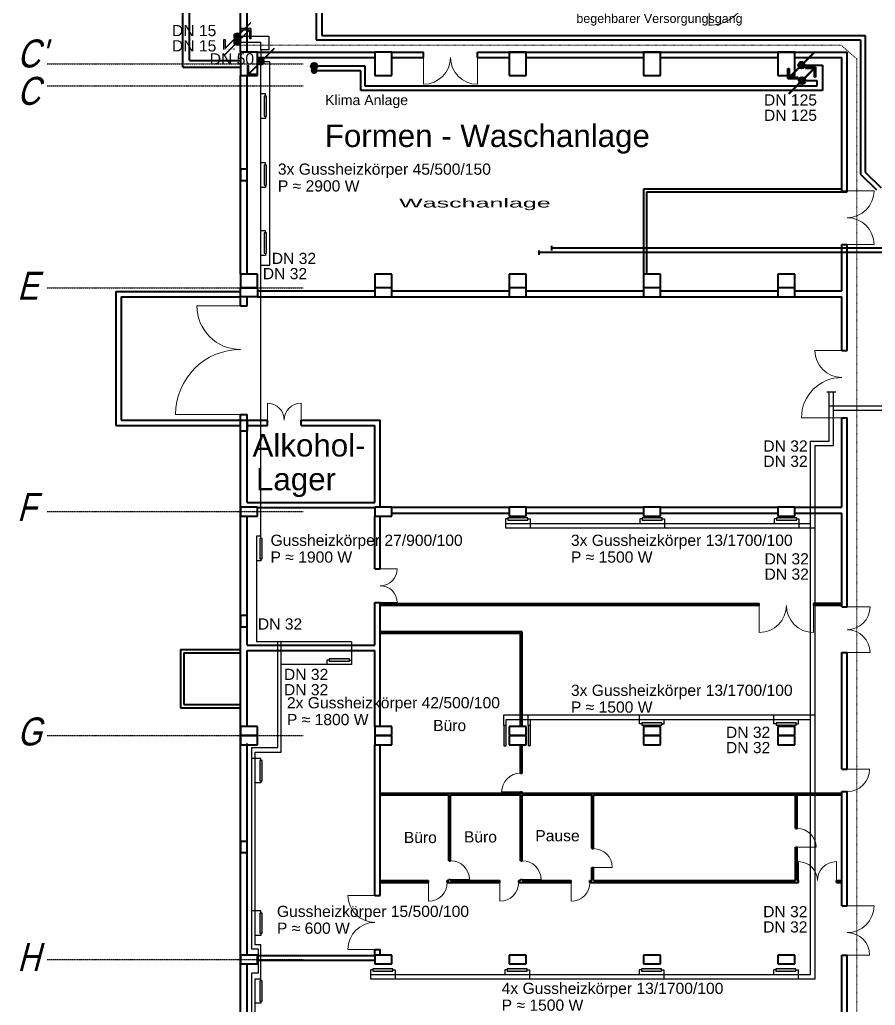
# Model space of a CAD drawing. Header units: millimetres. Extents: x 10546 to 220412, y -33380 to 110888.
# Drawn here: x 10655 to 48862, y 37732 to 81744 of the extents above; entities that cross this region are included whole.
import ezdxf
from ezdxf.enums import TextEntityAlignment as Align

# ---------------------------------------------------------------- set-up
doc = ezdxf.new("R2010")
doc.units = ezdxf.units.MM
doc.linetypes.add('ACAD_ISO03W100', pattern=[30, 12, -18])
doc.linetypes.add('ACAD_ISO10W100', pattern=[18, 12, -3, 0, -3])
for name, color, linetype, lineweight in [('A03_Türen', 253, 'Continuous', 20), ('A07_Achslinien', 253, 'ACAD_ISO10W100', 25), ('A0_Grundriß', 7, 'Continuous', 40), ('A0_Grundriß_Versorgungskanal', 253, 'Continuous', 20), ('Heiz Wasser +50 -Heizkörper Rücklauff', 241, 'Continuous', 30), ('Heiz Wasser +60 -Heizkörper Vorlauf', 6, 'Continuous', 30), ('Heiz Wasser +70 Klima R (luftung)', 242, 'Continuous', 40), ('Heiz Wasser +70 Prozess R', 242, 'Continuous', 40), ('Heiz Wasser +90 Klima V (luftung)', 22, 'Continuous', 40), ('Heiz Wasser +90 Prozess V', 41, 'Continuous', 40)]:
    doc.layers.add(name, color=color, linetype=linetype, lineweight=lineweight)
doc.layers.add('A06_Text', color=7, linetype='Continuous')
doc.layers.add('A06_Text  -Belegung', color=253, linetype='Continuous')
doc.styles.get("Standard").update_dxf_attribs({"font": 'arial.ttf'})

msp = doc.modelspace()

# ---------------------------------------------------------------- hatches: boundary and pattern name
at = {"layer": 'Heiz Wasser +50 -Heizkörper Rücklauff'}
h = msp.add_hatch(color=256, dxfattribs=at)
h.dxf.hatch_style = 1
h.paths.add_polyline_path([(20274, 80635, -0.023583), (20264, 80645), (19769, 80150), (19779, 80140)])
h.paths.add_polyline_path([(20926, 81297), (20926, 80897), (20976, 80897), (20976, 81347), (20526, 81347), (20526, 81297)])
h.paths.add_polyline_path([(20916, 81297), (20476, 80857, -0.023583), (20486, 80847), (20926, 81287), (20926, 81297)])
h = msp.add_hatch(color=256, dxfattribs=at)
h.dxf.hatch_style = 1
h.paths.add_polyline_path([(20525, 80746, 0.198912), (20481, 80852), (20269, 80640, 0.668179)])
h.paths.add_polyline_path([(20481, 80852, 0.668179), (20225, 80746, 0.198912), (20269, 80640)])
at = {"layer": 'Heiz Wasser +60 -Heizkörper Vorlauf'}
h = msp.add_hatch(color=256, dxfattribs=at)
h.dxf.hatch_style = 1
h.paths.add_polyline_path([(20476, 81120, -0.023583), (20486, 81110), (20981, 81605), (20971, 81615)])
h.paths.add_polyline_path([(19824, 80458), (19824, 80858), (19774, 80858), (19774, 80408), (20224, 80408), (20224, 80458)])
h.paths.add_polyline_path([(19834, 80458), (20274, 80898, -0.023583), (20264, 80908), (19824, 80468), (19824, 80458)])
h = msp.add_hatch(color=256, dxfattribs=at)
h.dxf.hatch_style = 1
h.paths.add_polyline_path([(20225, 81009, 0.198912), (20269, 80903), (20481, 81115, 0.668179)])
h.paths.add_polyline_path([(20269, 80903, 0.668179), (20525, 81009, 0.198912), (20481, 81115)])
h = msp.add_hatch(color=256, dxfattribs=at)
h.dxf.hatch_style = 1
h.paths.add_polyline_path([(21527, 79977, -0.023583), (21537, 79967), (22032, 80462), (22022, 80472)])
h.paths.add_polyline_path([(20875, 79315), (20875, 79715), (20825, 79715), (20825, 79265), (21275, 79265), (21275, 79315)])
h.paths.add_polyline_path([(20885, 79315), (21325, 79755, -0.023583), (21315, 79765), (20875, 79325), (20875, 79315)])
h = msp.add_hatch(color=256, dxfattribs=at)
h.dxf.hatch_style = 1
h.paths.add_polyline_path([(21276, 79866, 0.198912), (21320, 79760), (21532, 79972, 0.668179)])
h.paths.add_polyline_path([(21320, 79760, 0.668179), (21576, 79866, 0.198912), (21532, 79972)])
h = msp.add_hatch(color=256, dxfattribs=at)
h.dxf.hatch_style = 1
h.paths.add_polyline_path([(21573, 77430), (21683, 77430), (21683, 78330), (21573, 78330)])
h = msp.add_hatch(color=256, dxfattribs=at)
h.dxf.hatch_style = 1
h.paths.add_polyline_path([(21573, 74354), (21683, 74354), (21683, 75254), (21573, 75254)])
h = msp.add_hatch(color=256, dxfattribs=at)
h.dxf.hatch_style = 1
h.paths.add_polyline_path([(21573, 71320), (21683, 71320), (21683, 72220), (21573, 72220)])
h = msp.add_hatch(color=256, dxfattribs=at)
h.dxf.hatch_style = 1
h.paths.add_polyline_path([(33352, 59393), (33352, 59503), (32452, 59503), (32452, 59393)])
h = msp.add_hatch(color=256, dxfattribs=at)
h.dxf.hatch_style = 1
h.paths.add_polyline_path([(39352, 59393), (39352, 59503), (38452, 59503), (38452, 59393)])
h = msp.add_hatch(color=256, dxfattribs=at)
h.dxf.hatch_style = 1
h.paths.add_polyline_path([(45352, 59393), (45352, 59503), (44452, 59503), (44452, 59393)])
h = msp.add_hatch(color=256, dxfattribs=at)
h.dxf.hatch_style = 1
h.paths.add_polyline_path([(21371, 57675), (21481, 57675), (21481, 58575), (21371, 58575)])
h = msp.add_hatch(color=256, dxfattribs=at)
h.dxf.hatch_style = 1
h.paths.add_polyline_path([(25377, 53092), (25377, 53202), (24477, 53202), (24477, 53092)])
h = msp.add_hatch(color=256, dxfattribs=at)
h.dxf.hatch_style = 1
h.paths.add_polyline_path([(32271, 49319), (32381, 49319), (32381, 50219), (32271, 50219)])
h = msp.add_hatch(color=256, dxfattribs=at)
h.dxf.hatch_style = 1
h.paths.add_polyline_path([(33465, 50232), (33355, 50232), (33355, 49332), (33465, 49332)])
h = msp.add_hatch(color=256, dxfattribs=at)
h.dxf.hatch_style = 1
h.paths.add_polyline_path([(38434, 50348), (38434, 50238), (39334, 50238), (39334, 50348)])
h = msp.add_hatch(color=256, dxfattribs=at)
h.dxf.hatch_style = 1
h.paths.add_polyline_path([(44434, 50348), (44434, 50238), (45334, 50238), (45334, 50348)])
h = msp.add_hatch(color=256, dxfattribs=at)
h.dxf.hatch_style = 1
h.paths.add_polyline_path([(21371, 47759), (21481, 47759), (21481, 48659), (21371, 48659)])
h = msp.add_hatch(color=256, dxfattribs=at)
h.dxf.hatch_style = 1
h.paths.add_polyline_path([(21371, 40949), (21481, 40949), (21481, 41849), (21371, 41849)])
h = msp.add_hatch(color=256, dxfattribs=at)
h.dxf.hatch_style = 1
h.paths.add_polyline_path([(27319, 39256), (27319, 39366), (26419, 39366), (26419, 39256)])
h = msp.add_hatch(color=256, dxfattribs=at)
h.dxf.hatch_style = 1
h.paths.add_polyline_path([(33319, 39256), (33319, 39366), (32419, 39366), (32419, 39256)])
h = msp.add_hatch(color=256, dxfattribs=at)
h.dxf.hatch_style = 1
h.paths.add_polyline_path([(39319, 39256), (39319, 39366), (38419, 39366), (38419, 39256)])
h = msp.add_hatch(color=256, dxfattribs=at)
h.dxf.hatch_style = 1
h.paths.add_polyline_path([(45319, 39256), (45319, 39366), (44419, 39366), (44419, 39256)])
h = msp.add_hatch(color=256, dxfattribs=at)
h.dxf.hatch_style = 1
h.paths.add_polyline_path([(21371, 37919), (21481, 37919), (21481, 38819), (21371, 38819)])
at = {"layer": 'Heiz Wasser +70 Prozess R'}
h = msp.add_hatch(color=256, dxfattribs=at)
h.dxf.hatch_style = 1
h.paths.add_polyline_path([(45666, 79829, -0.023583), (45676, 79819), (46171, 80314), (46161, 80324)])
h.paths.add_polyline_path([(45014, 79167), (45014, 79567), (44964, 79567), (44964, 79117), (45414, 79117), (45414, 79167)])
h.paths.add_polyline_path([(45024, 79167), (45464, 79607, -0.023583), (45454, 79617), (45014, 79177), (45014, 79167)])
h = msp.add_hatch(color=256, dxfattribs=at)
h.dxf.hatch_style = 1
h.paths.add_polyline_path([(45415, 79718, 0.198912), (45459, 79612), (45671, 79824, 0.668179)])
h.paths.add_polyline_path([(45459, 79612, 0.668179), (45715, 79718, 0.198912), (45671, 79824)])
h = msp.add_hatch(color=256, dxfattribs=at)
h.dxf.hatch_style = 1
h.paths.add_polyline_path([(23651, 79472, 0.198912), (23695, 79366), (23907, 79578, 0.668179)])
h.paths.add_polyline_path([(23695, 79366, 0.668179), (23951, 79472, 0.198912), (23907, 79578)])
at = {"layer": 'Heiz Wasser +90 Prozess V'}
h = msp.add_hatch(color=256, dxfattribs=at)
h.dxf.hatch_style = 1
h.paths.add_polyline_path([(23652, 79665, 0.198912), (23695, 79559), (23908, 79771, 0.668179)])
h.paths.add_polyline_path([(23695, 79559, 0.668179), (23952, 79665, 0.198912), (23908, 79771)])
h = msp.add_hatch(color=256, dxfattribs=at)
h.dxf.hatch_style = 1
h.paths.add_polyline_path([(45494, 78912, -0.023583), (45484, 78922), (44989, 78427), (44999, 78417)])
h.paths.add_polyline_path([(46146, 79574), (46146, 79174), (46196, 79174), (46196, 79624), (45746, 79624), (45746, 79574)])
h.paths.add_polyline_path([(46136, 79574), (45696, 79134, -0.023583), (45706, 79124), (46146, 79564), (46146, 79574)])
h = msp.add_hatch(color=256, dxfattribs=at)
h.dxf.hatch_style = 1
h.paths.add_polyline_path([(45745, 79023, 0.198912), (45701, 79129), (45489, 78917, 0.668179)])
h.paths.add_polyline_path([(45701, 79129, 0.668179), (45445, 79023, 0.198912), (45489, 78917)])

# ---------------------------------------------------------------- linework, layer by layer
at = {"layer": 'A03_Türen'}
for p, q in [((41442, 83302), (41442, 81502)), ((28692, 80062), (28692, 78862)), ((31092, 80062), (31092, 78862)), ((47367, 74102), (48807, 74102)), ((47367, 71702), (48807, 71702)), ((18567, 68967), (20817, 68967)), ((47367, 66967), (46167, 66967)), ((21717, 63867), (21717, 64617)), ((23217, 63867), (23217, 64617)), ((17617, 64117), (20817, 64117)), ((47366, 63966), (45566, 63967)), ((26757, 57217), (27507, 57217)), ((26757, 55717), (27507, 55717)), ((43682, 55667), (43682, 54377)), ((46102, 55667), (46102, 54377)), ((47367, 55522), (48627, 55522)), ((47367, 53482), (48627, 53482)), ((47607, 48277), (48607, 48277)), ((33097, 47257), (32177, 47257)), ((45297, 44787), (46217, 44787)), ((45427, 43217), (45427, 44147)), ((47127, 43217), (47127, 44147)), ((36197, 43887), (37117, 43887)), ((28907, 42377), (28907, 43297)), ((29817, 43347), (30737, 43347)), ((32097, 42377), (32097, 43297)), ((33017, 43347), (33937, 43347)), ((35277, 42377), (35277, 43297)), ((25312, 42637), (26757, 42637)), ((47607, 42177), (48807, 42177)), ((25312, 40227), (26757, 40227)), ((47607, 39977), (48607, 39977))]:
    msp.add_line(p, q, dxfattribs=at)
for centre, radius, start, end in [((41442, 83302), 1800, 270, 335.924), ((28692, 80062), 1200, 270, 0), ((31092, 80062), 1200, 180, 270), ((47607, 74102), 1200, 270, 0), ((47607, 71702), 1200, 0, 90), ((20517, 68967), 1950, 180, 270), ((20517, 64117), 2900, 90, 180), ((47367, 66967), 1200, 180, 270), ((47367, 63967), 1800, 90.0127, 180), ((21717, 63867), 750, 0, 90), ((23217, 63867), 750, 90, 180), ((26757, 57217), 750, 270, 0), ((26757, 55717), 750, 0, 90), ((43682, 55587), 1210, 270, 0), ((46102, 55587), 1210, 180, 270), ((47607, 55522), 1020, 270, 0), ((47607, 53482), 1020, 0, 90), ((33022, 47254), 846, 90.379, 179.843), ((47607, 48277), 1000, 270, 0), ((45377, 44787), 840, 0, 90), ((36277, 43887), 840, 0, 90), ((29897, 43347), 840, 0, 90), ((33097, 43347), 840, 0, 90), ((45427, 43297), 850, 0, 90), ((47127, 43297), 850, 90, 180), ((28907, 43217), 840, 270, 0), ((32097, 43217), 840, 270, 0), ((35277, 43217), 840, 270, 0), ((26517, 42637), 1205, 180, 270), ((47607, 42177), 1200, 270, 0), ((26517, 40227), 1205, 90, 180), ((47607, 39977), 1000, 0, 90)]:
    msp.add_arc(centre, radius, start, end, dxfattribs=at)
at = {"layer": 'A07_Achslinien'}
for p, q in [((11878, 79777), (23317, 79777)), ((11878, 78797), (23317, 78797)), ((11878, 69777), (23317, 69777)), ((11878, 59777), (23317, 59777)), ((11878, 49777), (23317, 49777)), ((11878, 39777), (23317, 39777))]:
    msp.add_line(p, q, dxfattribs=at)
at = {"layer": 'A0_Grundriß'}
for p, q in [((20517, 80302), (20517, 88327)), ((20817, 80302), (20817, 85877)), ((18237, 79927), (18237, 85627)), ((17937, 79627), (17937, 85327)), ((21267, 80302), (20517, 80302)), ((20517, 80302), (20517, 79252)), ((21267, 80302), (26517, 80302)), ((21267, 79252), (21267, 80302)), ((27267, 80302), (26517, 80302)), ((26517, 80302), (26517, 79252)), ((27267, 80302), (28692, 80302)), ((27267, 79252), (27267, 80302)), ((28692, 80062), (28692, 80302)), ((31092, 80062), (31092, 80302)), ((31092, 80302), (47607, 80302)), ((33267, 80302), (32517, 80302)), ((32517, 80302), (32517, 79252)), ((33267, 79252), (33267, 80302)), ((39267, 80302), (38517, 80302)), ((38517, 80302), (38517, 79252)), ((39267, 79252), (39267, 80302)), ((45267, 80302), (44517, 80302)), ((44517, 80302), (44517, 79252)), ((45267, 79252), (45267, 80302)), ((47607, 74052), (47607, 80302)), ((18237, 79927), (18849, 79927)), ((18849, 79927), (20517, 79927)), ((21267, 80062), (26517, 80062)), ((27267, 80062), (28692, 80062)), ((31092, 80062), (32517, 80062)), ((33267, 80062), (38517, 80062)), ((39267, 80062), (44517, 80062)), ((45267, 80062), (47367, 80062)), ((47367, 74052), (47367, 80062)), ((17937, 79627), (18849, 79627)), ((18849, 79627), (20517, 79627)), ((20517, 70387), (20517, 79252)), ((20517, 79252), (21267, 79252)), ((20817, 70387), (20817, 79252)), ((26517, 79252), (27267, 79252)), ((32517, 79252), (33267, 79252)), ((38517, 79252), (39267, 79252)), ((44517, 79252), (45267, 79252)), ((20817, 75069), (20517, 75069)), ((20517, 75069), (20517, 74569)), ((20817, 74569), (20817, 75069)), ((20517, 74569), (20817, 74569)), ((38527, 74192), (47367, 74192)), ((38527, 73767), (38527, 74192)), ((38657, 74052), (47367, 74052)), ((38657, 73767), (38657, 74052)), ((47367, 74052), (47607, 74052)), ((38527, 70387), (38527, 73767)), ((38657, 70387), (38657, 73767)), ((47367, 69637), (47367, 71702)), ((47367, 71702), (47607, 71702)), ((47607, 66967), (47607, 71702)), ((21267, 70387), (20517, 70387)), ((20517, 70387), (20517, 69787)), ((21267, 69787), (21267, 70387)), ((27267, 70387), (26517, 70387)), ((26517, 70387), (26517, 69787)), ((27267, 69787), (27267, 70387)), ((33267, 70387), (32517, 70387)), ((32517, 70387), (32517, 69787)), ((33267, 69787), (33267, 70387)), ((39267, 70387), (38517, 70387)), ((38517, 70387), (38517, 69787)), ((39267, 69787), (39267, 70387)), ((45267, 70387), (44517, 70387)), ((44517, 70387), (44517, 69787)), ((45267, 69787), (45267, 70387)), ((14941, 69607), (16918, 69607)), ((14941, 69607), (14941, 63627)), ((16918, 69607), (20517, 69607)), ((20517, 69787), (21267, 69787)), ((20517, 69767), (21267, 69767)), ((20517, 69367), (20517, 69767)), ((21267, 69767), (21267, 69367)), ((21267, 69637), (26517, 69637)), ((26517, 69787), (27267, 69787)), ((27267, 69767), (26517, 69767)), ((26517, 69767), (26517, 69367)), ((27267, 69367), (27267, 69767)), ((27267, 69637), (32517, 69637)), ((32517, 69787), (33267, 69787)), ((33267, 69767), (32517, 69767)), ((32517, 69767), (32517, 69367)), ((33267, 69367), (33267, 69767)), ((33267, 69637), (38517, 69637)), ((38517, 69787), (39267, 69787)), ((39267, 69767), (38517, 69767)), ((38517, 69767), (38517, 69367)), ((39267, 69367), (39267, 69767)), ((39267, 69637), (44517, 69637)), ((44517, 69787), (45267, 69787)), ((45267, 69767), (44517, 69767)), ((44517, 69767), (44517, 69367)), ((45267, 69367), (45267, 69767)), ((45267, 69637), (47367, 69637)), ((15181, 69367), (16918, 69367)), ((15181, 69367), (15181, 63867)), ((16918, 69367), (20517, 69367)), ((20517, 68967), (20517, 69367)), ((21267, 69367), (20517, 69367)), ((20817, 68967), (20817, 69367)), ((21267, 69367), (47367, 69367)), ((26517, 69367), (27267, 69367)), ((32517, 69367), (33267, 69367)), ((38517, 69367), (39267, 69367)), ((44517, 69367), (45267, 69367)), ((47367, 66967), (47367, 69367)), ((20517, 68967), (20817, 68967)), ((47367, 66967), (47607, 66967)), ((15181, 63867), (16918, 63867)), ((16918, 63867), (21717, 63867)), ((20517, 30187), (20517, 64117)), ((20517, 64117), (20817, 64117)), ((20517, 63367), (20517, 63867)), ((20517, 63867), (20817, 63867)), ((20817, 60177), (20817, 64117)), ((20817, 63867), (20817, 63367)), ((21717, 63627), (21717, 63867)), ((23217, 63627), (23217, 63867)), ((23217, 63867), (26757, 63867)), ((26757, 59977), (26757, 63867)), ((47367, 63967), (47607, 63967)), ((47367, 59977), (47367, 63967)), ((47607, 55522), (47607, 63967)), ((14941, 63627), (16918, 63627)), ((16918, 63627), (20517, 63627)), ((20817, 63627), (21717, 63627)), ((23217, 63627), (26517, 63627)), ((26517, 60177), (26517, 63627)), ((20817, 63367), (20517, 63367)), ((21267, 59977), (20517, 59977)), ((20517, 59977), (20517, 59577)), ((20817, 60177), (26517, 60177)), ((21267, 59577), (21267, 59977)), ((21267, 59967), (26517, 59967)), ((27267, 59977), (26517, 59977)), ((26517, 59977), (26517, 59577)), ((27267, 59977), (32517, 59977)), ((27267, 59577), (27267, 59977)), ((33267, 59977), (32517, 59977)), ((32517, 59977), (32517, 59577)), ((33267, 59977), (32517, 59977)), ((32517, 59977), (32517, 59577)), ((33267, 59977), (38517, 59977)), ((33267, 59577), (33267, 59977)), ((33267, 59577), (33267, 59977)), ((39267, 59977), (38517, 59977)), ((38517, 59977), (38517, 59577)), ((39267, 59977), (44517, 59977)), ((39267, 59577), (39267, 59977)), ((45267, 59977), (44517, 59977)), ((44517, 59977), (44517, 59577)), ((45267, 59977), (47367, 59977)), ((45267, 59577), (45267, 59977)), ((20517, 59577), (21267, 59577)), ((20817, 53817), (20817, 59577)), ((26517, 57217), (26517, 59577)), ((26517, 57217), (26517, 59577)), ((26517, 59577), (27267, 59577)), ((26757, 57217), (26757, 59577)), ((27267, 59707), (32517, 59707)), ((32517, 59577), (33267, 59577)), ((32517, 59577), (33267, 59577)), ((33267, 59707), (38517, 59707)), ((38517, 59577), (39267, 59577)), ((39267, 59707), (44517, 59707)), ((44517, 59577), (45267, 59577)), ((45267, 59707), (47367, 59707)), ((47367, 55522), (47367, 59707)), ((26517, 57217), (26757, 57217)), ((26517, 55717), (26757, 55717)), ((26517, 53817), (26517, 55717)), ((26757, 50187), (26757, 55717)), ((26757, 55667), (43682, 55667)), ((43682, 55587), (26757, 55587)), ((43682, 55587), (43682, 55667)), ((47367, 55667), (46102, 55667)), ((46102, 55667), (46102, 55587)), ((47367, 55587), (46102, 55587)), ((47367, 55522), (47607, 55522)), ((20817, 55132), (20517, 55132)), ((20517, 55132), (20517, 54632)), ((20817, 54632), (20817, 55132)), ((20517, 54632), (20817, 54632)), ((33097, 54407), (26757, 54407)), ((33017, 54327), (26757, 54327)), ((33017, 50187), (33017, 54327)), ((33097, 50183), (33097, 54407)), ((20817, 53817), (26517, 53817)), ((17837, 53627), (20517, 53627)), ((17837, 53627), (17837, 51017)), ((17987, 53477), (20517, 53477)), ((17987, 53477), (17987, 51167)), ((20817, 53577), (26517, 53577)), ((20817, 50187), (20817, 53577)), ((26517, 50187), (26517, 53577)), ((47367, 48277), (47367, 53482)), ((47367, 53482), (47607, 53482)), ((47607, 48277), (47607, 53482)), ((17987, 51167), (20517, 51167)), ((17837, 51017), (20517, 51017)), ((21267, 50187), (20517, 50187)), ((20517, 50187), (20517, 49787)), ((21267, 49787), (21267, 50187)), ((27267, 50187), (26517, 50187)), ((26517, 50187), (26517, 49787)), ((27267, 49787), (27267, 50187)), ((33267, 50187), (32517, 50187)), ((32517, 50187), (32517, 49787)), ((33267, 49787), (33267, 50187)), ((39267, 50187), (38517, 50187)), ((38517, 50187), (38517, 49787)), ((39267, 49787), (39267, 50187)), ((45267, 50187), (44517, 50187)), ((44517, 50187), (44517, 49787)), ((45267, 49787), (45267, 50187)), ((20517, 49787), (21267, 49787)), ((21267, 49767), (20517, 49767)), ((20517, 49767), (20517, 49367)), ((21267, 49367), (21267, 49767)), ((26517, 49787), (27267, 49787)), ((27267, 49767), (26517, 49767)), ((26517, 49767), (26517, 49367)), ((27267, 49367), (27267, 49767)), ((32517, 49787), (33267, 49787)), ((33267, 49767), (32517, 49767)), ((32517, 49767), (32517, 49367)), ((33267, 49367), (33267, 49767)), ((38517, 49787), (39267, 49787)), ((39267, 49767), (38517, 49767)), ((38517, 49767), (38517, 49367)), ((39267, 49367), (39267, 49767)), ((44517, 49787), (45267, 49787)), ((45267, 49767), (44517, 49767)), ((44517, 49767), (44517, 49367)), ((45267, 49367), (45267, 49767)), ((20517, 49367), (21267, 49367)), ((20817, 40029), (20817, 49419)), ((20817, 39977), (20817, 49367)), ((26517, 42637), (26517, 49367)), ((26517, 49367), (27267, 49367)), ((26757, 42637), (26757, 49367)), ((32517, 49367), (33267, 49367)), ((33017, 48100), (33017, 49367)), ((33097, 48097), (33097, 49367)), ((38517, 49367), (39267, 49367)), ((44517, 49367), (45267, 49367)), ((33017, 48100), (33097, 48100)), ((47367, 48277), (47607, 48277)), ((26757, 47207), (45377, 47207)), ((26757, 47127), (29817, 47127)), ((29817, 44187), (29817, 47127)), ((29897, 47127), (33017, 47127)), ((29897, 44187), (29897, 47127)), ((33017, 47257), (33097, 47257)), ((33017, 47207), (33017, 47257)), ((33017, 44187), (33017, 47127)), ((33097, 47207), (33097, 47257)), ((33097, 47127), (36197, 47127)), ((33097, 44187), (33097, 47127)), ((36197, 44727), (36197, 47127)), ((36277, 44727), (36277, 47127)), ((36277, 47127), (45297, 47127)), ((36367, 47127), (36367, 47207)), ((37207, 47127), (37207, 47207)), ((45297, 45627), (45297, 47127)), ((45377, 45627), (45377, 47207)), ((45377, 47207), (47367, 47207)), ((45377, 47127), (47367, 47127)), ((47367, 47277), (47607, 47277)), ((47367, 42177), (47367, 47277)), ((47607, 42177), (47607, 47277)), ((45297, 45627), (45377, 45627)), ((20817, 45052), (20517, 45052)), ((20517, 45052), (20517, 44552)), ((20817, 44552), (20817, 45052)), ((20517, 44552), (20817, 44552)), ((36197, 44727), (36277, 44727)), ((45297, 43297), (45297, 44787)), ((45297, 44787), (45377, 44787)), ((45377, 43297), (45377, 44787)), ((29817, 44187), (29897, 44187)), ((33017, 44187), (33097, 44187)), ((36197, 43297), (36197, 43887)), ((36197, 43887), (36277, 43887)), ((36277, 43297), (36277, 43887)), ((26757, 43297), (28907, 43297)), ((26757, 43217), (28907, 43217)), ((28907, 43217), (28907, 43297)), ((29747, 43217), (29747, 43297)), ((29747, 43297), (29817, 43297)), ((29747, 43217), (32097, 43217)), ((29817, 43297), (29817, 43347)), ((29817, 43347), (29897, 43347)), ((29897, 43297), (29897, 43347)), ((29897, 43297), (32097, 43297)), ((32097, 43217), (32097, 43297)), ((32937, 43217), (32937, 43297)), ((32937, 43297), (33017, 43297)), ((32937, 43217), (35277, 43217)), ((33017, 43297), (33017, 43347)), ((33017, 43347), (33097, 43347)), ((33097, 43297), (33097, 43347)), ((33097, 43297), (35277, 43297)), ((35277, 43217), (35277, 43297)), ((36117, 43217), (36117, 43297)), ((36117, 43297), (36197, 43297)), ((36117, 43217), (45427, 43217)), ((36277, 43297), (45297, 43297)), ((45377, 43297), (45427, 43297)), ((45427, 43217), (45427, 43297)), ((47127, 43297), (47367, 43297)), ((47127, 43217), (47127, 43297)), ((47127, 43217), (47367, 43217)), ((26517, 42637), (26757, 42637)), ((47367, 42177), (47607, 42177)), ((26517, 39977), (26517, 40227)), ((26517, 40227), (26757, 40227)), ((26757, 39977), (26757, 40227)), ((21267, 39977), (20517, 39977)), ((20517, 39977), (20517, 39577)), ((21267, 39577), (21267, 39977)), ((21267, 39962), (26517, 39962)), ((21267, 39747), (26517, 39747)), ((27267, 39977), (26517, 39977)), ((26517, 39977), (26517, 39577)), ((27267, 39577), (27267, 39977)), ((33267, 39977), (32517, 39977)), ((32517, 39977), (32517, 39577)), ((33267, 39577), (33267, 39977)), ((39267, 39977), (38517, 39977)), ((38517, 39977), (38517, 39577)), ((39267, 39577), (39267, 39977)), ((45267, 39977), (44517, 39977)), ((44517, 39977), (44517, 39577)), ((45267, 39577), (45267, 39977)), ((47367, 39977), (47607, 39977)), ((47367, 29367), (47367, 39977)), ((47607, 29367), (47607, 39977)), ((20517, 39577), (21267, 39577)), ((20817, 30187), (20817, 39577)), ((26517, 39577), (27267, 39577)), ((32517, 39577), (33267, 39577)), ((38517, 39577), (39267, 39577)), ((44517, 39577), (45267, 39577))]:
    msp.add_line(p, q, dxfattribs=at)
at = {"layer": 'A0_Grundriß_Versorgungskanal', "linetype": 'ACAD_ISO03W100', "ltscale": 0.3}
for p, q in [((20517, 80606), (20517, 82681)), ((47338, 80606), (20517, 80606)), ((48032, 79993), (47338, 80606)), ((48032, 26967), (48032, 79993))]:
    msp.add_line(p, q, dxfattribs=at)
at = {"layer": 'Heiz Wasser +50 -Heizkörper Rücklauff'}
for p, q in [((20916, 81297), (19769, 80150)), ((20926, 81287), (19779, 80140)), ((20976, 81347), (20526, 81347)), ((20526, 81297), (20526, 81347)), ((20526, 81297), (20926, 81297)), ((20926, 80897), (20926, 81297)), ((20976, 81347), (20976, 80897)), ((20525, 80746), (21426, 80746)), ((20976, 80897), (20926, 80897)), ((21426, 80403), (21426, 80746)), ((46898, 65122), (47098, 65122)), ((46998, 62728), (46998, 65122)), ((46998, 64305), (49591, 64305)), ((46173, 38909), (46173, 62728)), ((46173, 62728), (46998, 62728)), ((33352, 59448), (33452, 59448)), ((33452, 59448), (33452, 59046)), ((39352, 59448), (39452, 59448)), ((39452, 59448), (39452, 59046)), ((45352, 59448), (45452, 59448)), ((45452, 59448), (45452, 59046)), ((32352, 59246), (32352, 59046)), ((32352, 59046), (46173, 59046)), ((22177, 49239), (22177, 53964)), ((32271, 50695), (46173, 50695)), ((32271, 50219), (32271, 50695)), ((33355, 50232), (33355, 50695)), ((38334, 50293), (38334, 50695)), ((44334, 50293), (44334, 50695)), ((38434, 50293), (38334, 50293)), ((44434, 50293), (44334, 50293)), ((21022, 40231), (21022, 49239)), ((21022, 49239), (22177, 49239)), ((21426, 48759), (21022, 48759)), ((21426, 48659), (21426, 48759)), ((21426, 41949), (21022, 41949)), ((21426, 41849), (21426, 41949)), ((21326, 40231), (21022, 40231)), ((21326, 39172), (21326, 40231)), ((21022, 34999), (21022, 39172)), ((21326, 39172), (21022, 39172)), ((27419, 39311), (27419, 38909)), ((33419, 39311), (33419, 38909)), ((39419, 39311), (39419, 38909)), ((45419, 39311), (45419, 38909)), ((26319, 38909), (46173, 38909))]:
    msp.add_line(p, q, dxfattribs=at)
msp.add_circle((20375, 80746), 150, dxfattribs=at)
at = {"layer": 'Heiz Wasser +60 -Heizkörper Vorlauf'}
for p, q in [((19824, 80468), (20971, 81615)), ((19834, 80458), (20981, 81605)), ((20525, 81009), (21774, 81009)), ((21774, 81009), (21774, 80403)), ((19774, 80408), (19774, 80858)), ((19774, 80858), (19824, 80858)), ((19824, 80858), (19824, 80458)), ((20224, 80458), (20224, 80408)), ((20875, 79325), (22022, 80472)), ((20885, 79315), (22032, 80462)), ((21774, 80403), (21426, 80403)), ((21426, 80403), (21426, 80016)), ((20825, 79265), (20825, 79715)), ((20825, 79715), (20875, 79715)), ((20875, 79715), (20875, 79315)), ((21426, 58575), (21426, 79716)), ((21825, 79859), (21562, 79859)), ((21825, 70777), (21825, 79859)), ((20825, 79265), (21275, 79265)), ((21275, 79315), (20875, 79315)), ((21275, 79315), (21275, 79265)), ((21628, 78430), (21426, 78430)), ((21628, 78330), (21628, 78430)), ((21628, 77330), (21426, 77330)), ((21628, 77430), (21628, 77330)), ((21628, 75354), (21426, 75354)), ((21628, 75254), (21628, 75354)), ((21628, 74254), (21426, 74254)), ((21628, 74354), (21628, 74254)), ((21628, 72320), (21426, 72320)), ((21628, 72220), (21628, 72320)), ((21628, 71320), (21628, 71220)), ((21628, 71220), (21426, 71220)), ((21426, 70777), (21825, 70777)), ((46698, 65122), (46898, 65122)), ((46798, 62928), (46798, 65122)), ((46798, 64505), (49791, 64505)), ((45973, 39109), (45973, 62928)), ((45973, 62928), (46798, 62928)), ((32452, 59448), (32352, 59448)), ((32352, 59448), (32352, 59247)), ((38452, 59448), (38352, 59448)), ((38352, 59448), (38352, 59246)), ((44452, 59448), (44352, 59448)), ((44352, 59448), (44352, 59246)), ((32352, 59246), (45973, 59246)), ((21426, 58675), (21224, 58675)), ((21224, 58675), (21224, 53964)), ((21426, 57675), (21426, 57575)), ((21426, 57575), (21224, 57575)), ((22177, 53964), (21224, 53964)), ((25477, 53964), (22177, 53964)), ((22327, 49039), (22327, 53964)), ((25477, 53964), (25477, 52945)), ((25477, 52945), (22327, 52945)), ((24477, 53147), (24377, 53147)), ((24377, 53147), (24377, 52945)), ((25377, 53147), (25477, 53147)), ((32381, 50495), (45973, 50495)), ((32381, 50219), (32381, 50495)), ((33465, 50232), (33465, 50495)), ((39334, 50293), (39434, 50293)), ((39434, 50293), (39434, 50495)), ((45334, 50293), (45434, 50293)), ((45434, 50293), (45434, 50495)), ((21172, 40431), (21172, 49039)), ((21172, 49039), (22327, 49039)), ((21426, 47659), (21172, 47659)), ((21426, 47759), (21426, 47659)), ((21426, 40949), (21426, 40849)), ((21426, 40849), (21172, 40849)), ((21426, 40431), (21172, 40431)), ((21426, 38819), (21426, 40431)), ((26419, 39311), (26319, 39311)), ((26319, 39311), (26319, 38909)), ((27319, 39311), (27419, 39311)), ((32419, 39311), (32319, 39311)), ((32319, 39311), (32319, 39109)), ((33319, 39311), (33419, 39311)), ((38419, 39311), (38319, 39311)), ((38319, 39311), (38319, 39109)), ((39319, 39311), (39419, 39311)), ((44419, 39311), (44319, 39311)), ((44319, 39311), (44319, 39109)), ((45319, 39311), (45419, 39311)), ((21172, 34106), (21172, 38912)), ((21172, 38912), (21426, 38912)), ((26319, 39109), (45973, 39109)), ((21426, 37919), (21426, 37819)), ((21426, 37819), (21172, 37819))]:
    msp.add_line(p, q, dxfattribs=at)
for points in [[(21573, 78330), (21573, 77430), (21683, 77430), (21683, 78330)], [(21573, 75254), (21573, 74354), (21683, 74354), (21683, 75254)], [(21573, 72220), (21573, 71320), (21683, 71320), (21683, 72220)], [(32452, 59393), (33352, 59393), (33352, 59503), (32452, 59503)], [(38452, 59393), (39352, 59393), (39352, 59503), (38452, 59503)], [(44452, 59393), (45352, 59393), (45352, 59503), (44452, 59503)], [(21371, 58575), (21371, 57675), (21481, 57675), (21481, 58575)], [(24477, 53092), (25377, 53092), (25377, 53202), (24477, 53202)], [(32271, 50219), (32271, 49319), (32381, 49319), (32381, 50219)], [(33465, 49332), (33465, 50232), (33355, 50232), (33355, 49332)], [(39334, 50348), (38434, 50348), (38434, 50238), (39334, 50238)], [(45334, 50348), (44434, 50348), (44434, 50238), (45334, 50238)], [(21371, 48659), (21371, 47759), (21481, 47759), (21481, 48659)], [(21371, 41849), (21371, 40949), (21481, 40949), (21481, 41849)], [(26419, 39256), (27319, 39256), (27319, 39366), (26419, 39366)], [(32419, 39256), (33319, 39256), (33319, 39366), (32419, 39366)], [(38419, 39256), (39319, 39256), (39319, 39366), (38419, 39366)], [(44419, 39256), (45319, 39256), (45319, 39366), (44419, 39366)], [(21371, 38819), (21371, 37919), (21481, 37919), (21481, 38819)]]:
    msp.add_lwpolyline(points, close=True, dxfattribs=at)
for centre in [(20375, 81009), (21426, 79866)]:
    msp.add_circle(centre, 150, dxfattribs=at)
at = {"layer": 'Heiz Wasser +70 Klima R (luftung)'}
for p, q in [((33848, 71245), (33848, 71445)), ((49450, 71345), (33848, 71345))]:
    msp.add_line(p, q, dxfattribs=at)
at = {"layer": 'Heiz Wasser +70 Prozess R'}
for p, q in [((23892, 84815), (23892, 80843)), ((23892, 80843), (48208, 80843)), ((48208, 80843), (48208, 74851)), ((45014, 79177), (46161, 80324)), ((45024, 79167), (46171, 80314)), ((45715, 79718), (46502, 79718)), ((46502, 79718), (46502, 78583)), ((25888, 79465), (23802, 79465)), ((25888, 78583), (25888, 79465)), ((44964, 79117), (44964, 79567)), ((44964, 79567), (45014, 79567)), ((45014, 79567), (45014, 79167)), ((44964, 79117), (45414, 79117)), ((45414, 79167), (45014, 79167)), ((45414, 79167), (45414, 79117)), ((46502, 78583), (25888, 78583)), ((48208, 74851), (48918, 74154))]:
    msp.add_line(p, q, dxfattribs=at)
msp.add_circle((45565, 79718), 150, dxfattribs=at)
at = {"layer": 'Heiz Wasser +90 Klima V (luftung)'}
for p, q in [((34420, 71445), (34420, 71645)), ((49250, 71545), (34420, 71545))]:
    msp.add_line(p, q, dxfattribs=at)
at = {"layer": 'Heiz Wasser +90 Prozess V'}
for p, q in [((24142, 85347), (24142, 81043)), ((24142, 81043), (48408, 81043)), ((48408, 81043), (48408, 74935)), ((26088, 79665), (23802, 79665)), ((26088, 78783), (26088, 79665)), ((46136, 79574), (44989, 78427)), ((46146, 79564), (44999, 78417)), ((46196, 79624), (45746, 79624)), ((45746, 79574), (45746, 79624)), ((45746, 79574), (46146, 79574)), ((46146, 79174), (46146, 79574)), ((46196, 79624), (46196, 79174)), ((46250, 78783), (26088, 78783)), ((45745, 79023), (46250, 79023)), ((46196, 79174), (46146, 79174)), ((46250, 79023), (46250, 78783)), ((48408, 74935), (49118, 74238))]:
    msp.add_line(p, q, dxfattribs=at)
for centre in [(23802, 79665), (45595, 79023)]:
    msp.add_circle(centre, 150, dxfattribs=at)

# ---------------------------------------------------------------- texts
at = {"layer": 'A06_Text', "lineweight": 25}
for s, height, p in [('Formen - Waschanlage', 1000, (24279, 76059)), ('Alkohol-', 1000, (21052, 62238)), ('Lager', 1000, (21207, 60727)), ('Büro', 500, (29117, 49978)), ('Büro', 500, (27807, 44977)), ('Büro', 500, (30492, 45003)), ('Pause', 500, (33680, 45056))]:
    msp.add_text(s, height=height, dxfattribs=at).set_placement(p)
at = {"layer": 'A06_Text  -Belegung', "width": 2}
msp.add_text('Waschanlage', height=400, dxfattribs=at).set_placement((27596, 73358))
at = {"layer": 'A07_Achslinien', "color": 7, "linetype": 'Continuous', "oblique": 15, "width": 0.8}
for s, p in [("C'", (11182, 79611)), ('C', (11049, 77942)), ('E', (11010, 69238)), ('F', (10967, 59365)), ('G', (11088, 49334)), ('H', (11049, 39257))]:
    msp.add_text(s, height=1250, dxfattribs=at).set_placement(p, align=Align.CENTER)
at = {"layer": 'A0_Grundriß_Versorgungskanal'}
msp.add_text('begehbarer Versorgungsgang', height=400, dxfattribs=at).set_placement((35513, 81600))
at = {"layer": 'Heiz Wasser +50 -Heizkörper Rücklauff'}
for s, p in [('DN 15', (17455, 80328)), ('DN 32', (43863, 62457)), ('DN 32', (43917, 57419)), ('DN 32', (22455, 52259)), ('DN 32', (42193, 49673)), ('DN 32', (43854, 41665))]:
    msp.add_text(s, height=500, dxfattribs=at).set_placement(p)
at = {"layer": 'Heiz Wasser +60 -Heizkörper Vorlauf'}
for s, p in [('DN 15', (17455, 81011)), ('DN 50', (19141, 79746)), ('DN 32', (21912, 70835)), ('DN 32', (21511, 70155)), ('DN 32', (43863, 61774)), ('DN 32', (43917, 56735)), ('DN 32', (21290, 54510)), ('DN 32', (22455, 51575)), ('DN 32', (42193, 48990)), ('DN 32', (43854, 40981))]:
    msp.add_text(s, height=500, dxfattribs=at).set_placement(p)
at = {"layer": 'Heiz Wasser +60 -Heizkörper Vorlauf', "char_height": 500, "attachment_point": 1}
for s, insert in [('3x Gussheizkörper 45/500/150', (22184, 75322)), ('P ≈ 2900 W', (22184, 74572)), ('Gussheizkörper 27/900/100', (21856, 58748)), ('3x Gussheizkörper 13/1700/100', (35270, 58748)), ('P ≈ 1900 W', (21856, 57998)), ('P ≈ 1500 W', (35270, 57998)), ('3x Gussheizkörper 13/1700/100', (35270, 52048)), ('2x Gussheizkörper 42/500/100', (22588, 51492)), ('P ≈ 1500 W', (35270, 51298)), ('P ≈ 1800 W', (22588, 50742)), ('Gussheizkörper 15/500/100', (22141, 42175)), ('P ≈ 600 W', (22141, 41425)), ('4x Gussheizkörper 13/1700/100', (32178, 38739)), ('P ≈ 1500 W', (32178, 37989))]:
    msp.add_mtext_dynamic_manual_height_columns(s, width=10440.86, gutter_width=12.5, heights=[1203], dxfattribs=dict(at, insert=insert))
at = {"layer": 'Heiz Wasser +70 Prozess R'}
msp.add_text('DN 125', height=500, dxfattribs=at).set_placement((43891, 77911))
at = {"layer": 'Heiz Wasser +90 Prozess V'}
msp.add_text('DN 125', height=500, dxfattribs=at).set_placement((43891, 77227))
at = {"layer": 'Heiz Wasser +90 Prozess V', "insert": (24293, 78382), "char_height": 450, "attachment_point": 1}
msp.add_mtext_dynamic_manual_height_columns('Klima Anlage', width=4649.09, gutter_width=1480, heights=[830], dxfattribs=at)

doc.saveas('drawing.dxf')
